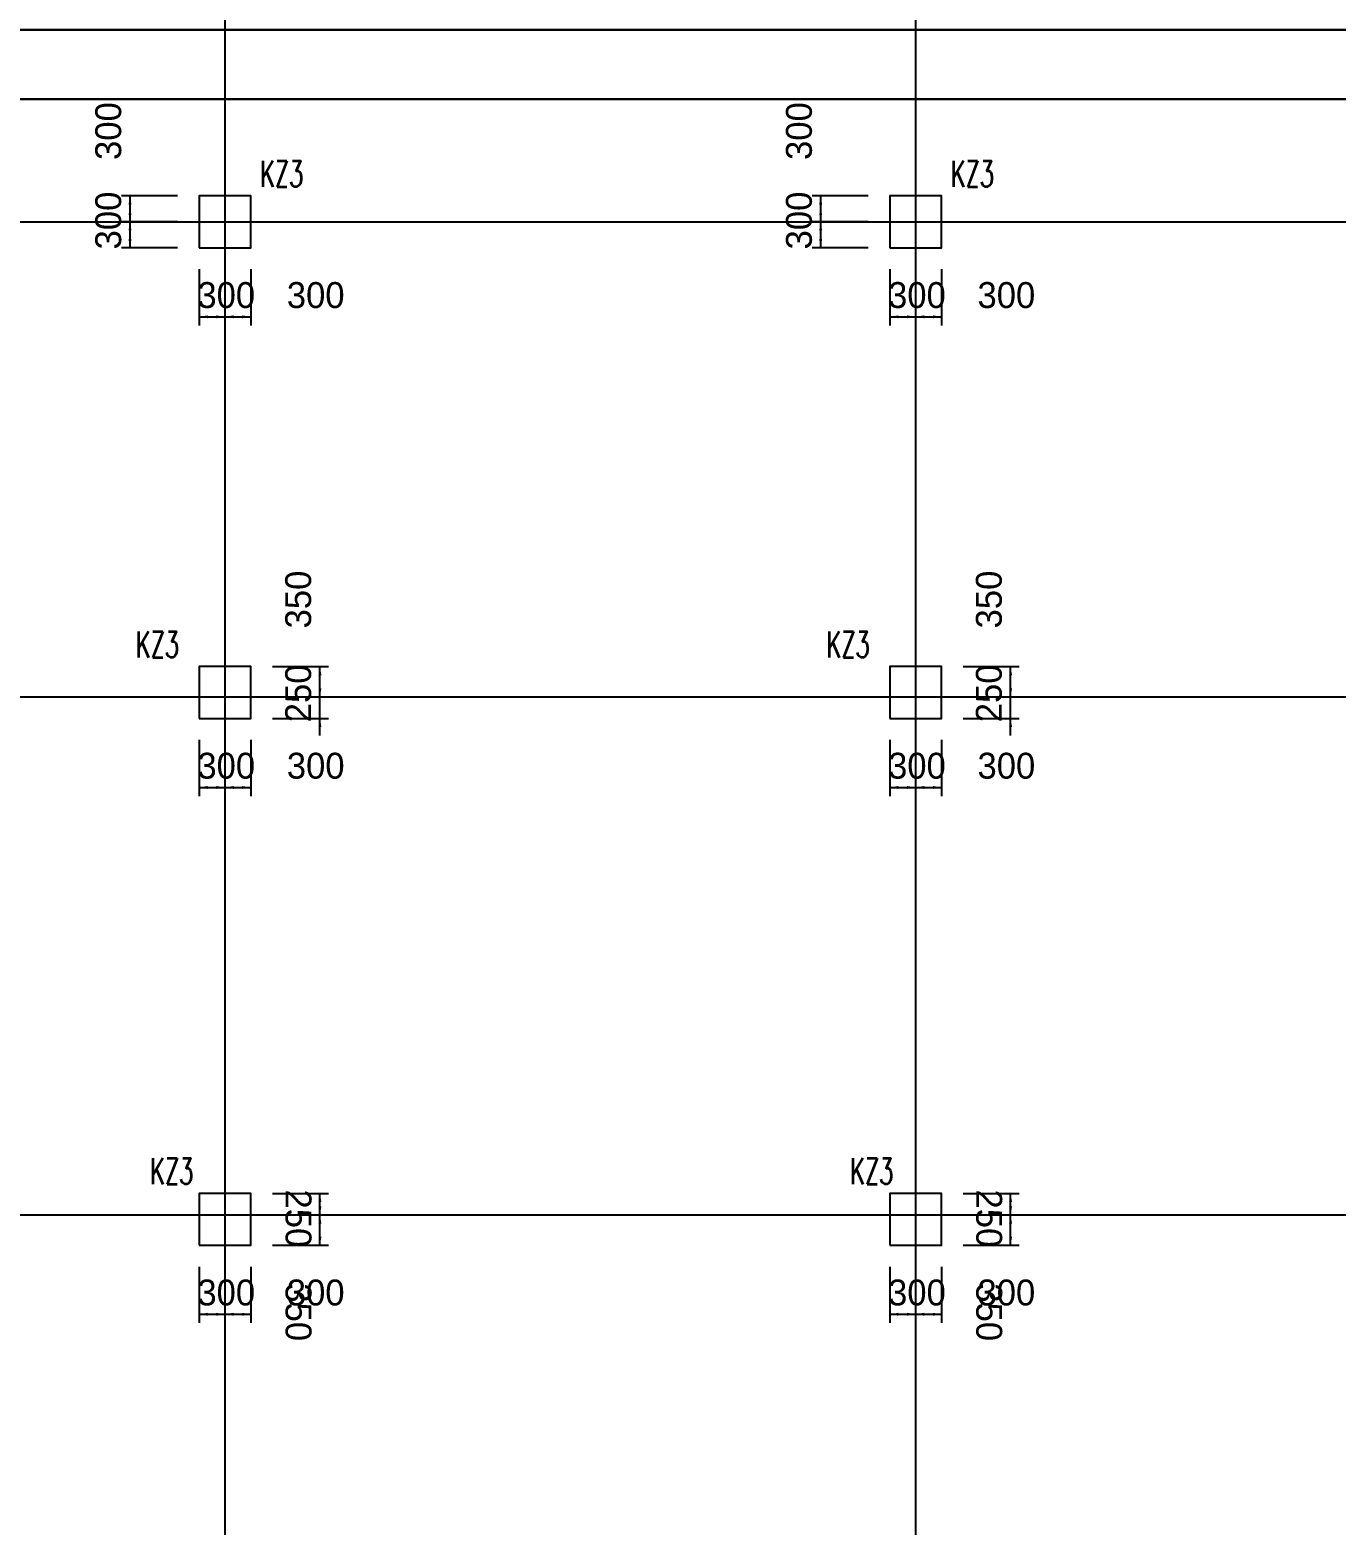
# Model space of a CAD drawing. Extents: x 19107 to 699106, y -67310 to 245688.
# Drawn here: x 616499 to 631628, y 186497 to 203810 of the extents above; entities that cross this region are included whole.
import ezdxf

# ---------------------------------------------------------------- set-up
doc = ezdxf.new("R2010")
doc.units = 0
doc.header["$LTSCALE"] = 100
doc.header["$MEASUREMENT"] = 0
doc.layers.add('DIM', color=3, linetype='Continuous')
doc.layers.add('DOTE', color=253, linetype='Continuous')
doc.layers.add('Select Column Frame Position', color=7, linetype='Continuous', lineweight=0)
doc.styles.get("Standard").update_dxf_attribs({"font": 'standard'})
doc.styles.add('汉字', font='汉字')
doc.dimstyles.get("Standard").update_dxf_attribs({"dimtxt": 300, "dimasz": 100, "dimexe": 100, "dimexo": 250, "dimgap": 100, "dimtad": 0, "dimtoh": 1, "dimdec": 0, "dimdsep": 46, "dimcen": 0.09, "dimclrt": 7, "dimadec": 0, "dimazin": 0, "dimtfac": 1, "dimtdec": 4, "dimtofl": 0, "dimtmove": 0, "dimatfit": 3, "dimfxl": 1, "dimtolj": 1, "dimtzin": 0, "dimarcsym": 0})

# ---------------------------------------------------------------- blocks, each defined once
blk = doc.blocks.new('*D2261')
at = {"layer": 'DIM', "color": 0, "linetype": 'ByBlock', "lineweight": -2}
for p, q in [((626458, 195588), (626458, 194938)), ((626758, 195588), (626758, 194938)), ((626458, 195038), (626758, 195038))]:
    blk.add_line(p, q, dxfattribs=at)
for points in [[(626458, 195038), (626558, 195055), (626558, 195021)], [(626758, 195038), (626658, 195021), (626658, 195055)]]:
    blk.add_solid(points, dxfattribs=at)
at = {"layer": 'DIM', "color": 7, "linetype": 'Continuous', "lineweight": -2, "insert": (626773, 195288), "char_height": 300, "width": 566.67, "attachment_point": 5, "style": '汉字'}
blk.add_mtext('300', dxfattribs=at)
blk = doc.blocks.new('*D2614')
at = {"layer": 'DIM', "color": 0, "linetype": 'ByBlock', "lineweight": -2}
for p, q in [((626758, 195588), (626758, 194938)), ((627058, 195588), (627058, 194938)), ((626758, 195038), (627058, 195038))]:
    blk.add_line(p, q, dxfattribs=at)
for points in [[(626758, 195038), (626858, 195055), (626858, 195021)], [(627058, 195038), (626958, 195021), (626958, 195055)]]:
    blk.add_solid(points, dxfattribs=at)
at = {"layer": 'DIM', "color": 7, "linetype": 'Continuous', "lineweight": -2, "insert": (627809, 195288), "char_height": 300, "width": 566.67, "attachment_point": 5, "style": '汉字'}
blk.add_mtext('300', dxfattribs=at)
blk = doc.blocks.new('*D2925')
at = {"layer": 'DIM', "color": 0, "linetype": 'ByBlock', "lineweight": -2}
for p, q in [((627858, 195638), (627858, 196288)), ((627308, 196088), (627958, 196088)), ((627308, 195838), (627958, 195838))]:
    blk.add_line(p, q, dxfattribs=at)
for points in [[(627858, 196088), (627841, 196188), (627875, 196188)], [(627858, 195838), (627875, 195738), (627841, 195738)]]:
    blk.add_solid(points, dxfattribs=at)
at = {"layer": 'DIM', "color": 7, "linetype": 'Continuous', "lineweight": -2, "insert": (627608, 196128), "char_height": 300, "width": 566.67, "attachment_point": 5, "rotation": 90, "style": '汉字'}
blk.add_mtext('250', dxfattribs=at)
blk = doc.blocks.new('*D3290')
at = {"layer": 'DIM', "color": 0, "linetype": 'ByBlock', "lineweight": -2}
for p, q in [((627308, 196438), (627958, 196438)), ((627858, 196088), (627858, 196438)), ((627308, 196088), (627958, 196088))]:
    blk.add_line(p, q, dxfattribs=at)
for points in [[(627858, 196438), (627875, 196338), (627841, 196338)], [(627858, 196088), (627841, 196188), (627875, 196188)]]:
    blk.add_solid(points, dxfattribs=at)
at = {"layer": 'DIM', "color": 7, "linetype": 'Continuous', "lineweight": -2, "insert": (627608, 197214), "char_height": 300, "width": 566.67, "attachment_point": 5, "rotation": 90, "style": '汉字'}
blk.add_mtext('350', dxfattribs=at)
blk = doc.blocks.new('*D2024')
at = {"layer": 'DIM', "color": 0, "linetype": 'ByBlock', "lineweight": -2}
for p, q in [((626458, 189488), (626458, 188838)), ((626758, 189488), (626758, 188838)), ((626458, 188938), (626758, 188938))]:
    blk.add_line(p, q, dxfattribs=at)
for points in [[(626458, 188938), (626558, 188955), (626558, 188921)], [(626758, 188938), (626658, 188921), (626658, 188955)]]:
    blk.add_solid(points, dxfattribs=at)
at = {"layer": 'DIM', "color": 7, "linetype": 'Continuous', "lineweight": -2, "insert": (626773, 189188), "char_height": 300, "width": 566.67, "attachment_point": 5, "style": '汉字'}
blk.add_mtext('300', dxfattribs=at)
blk = doc.blocks.new('*D5037')
at = {"layer": 'DIM', "color": 0, "linetype": 'ByBlock', "lineweight": -2}
for p, q in [((626758, 189488), (626758, 188838)), ((627058, 189488), (627058, 188838)), ((626758, 188938), (627058, 188938))]:
    blk.add_line(p, q, dxfattribs=at)
for points in [[(626758, 188938), (626858, 188955), (626858, 188921)], [(627058, 188938), (626958, 188921), (626958, 188955)]]:
    blk.add_solid(points, dxfattribs=at)
at = {"layer": 'DIM', "color": 7, "linetype": 'Continuous', "lineweight": -2, "insert": (627809, 189188), "char_height": 300, "width": 566.67, "attachment_point": 5, "style": '汉字'}
blk.add_mtext('300', dxfattribs=at)
blk = doc.blocks.new('*D54')
at = {"layer": 'DIM', "color": 0, "linetype": 'ByBlock', "lineweight": -2}
for p, q in [((627308, 190088), (627958, 190088)), ((627858, 189738), (627858, 190088)), ((627308, 189738), (627958, 189738))]:
    blk.add_line(p, q, dxfattribs=at)
for points in [[(627858, 190088), (627875, 189988), (627841, 189988)], [(627858, 189738), (627841, 189838), (627875, 189838)]]:
    blk.add_solid(points, dxfattribs=at)
at = {"layer": 'DIM', "color": 7, "linetype": 'Continuous', "lineweight": -2, "insert": (627608, 188962), "char_height": 300, "width": 566.67, "attachment_point": 5, "rotation": 270, "style": '汉字'}
blk.add_mtext('350', dxfattribs=at)
blk = doc.blocks.new('*D415')
at = {"layer": 'DIM', "color": 0, "linetype": 'ByBlock', "lineweight": -2}
for p, q in [((627308, 190338), (627958, 190338)), ((627858, 190088), (627858, 190338)), ((627308, 190088), (627958, 190088))]:
    blk.add_line(p, q, dxfattribs=at)
for points in [[(627858, 190338), (627875, 190238), (627841, 190238)], [(627858, 190088), (627841, 190188), (627875, 190188)]]:
    blk.add_solid(points, dxfattribs=at)
at = {"layer": 'DIM', "color": 7, "linetype": 'Continuous', "lineweight": -2, "insert": (627608, 190048), "char_height": 300, "width": 566.67, "attachment_point": 5, "rotation": 270, "style": '汉字'}
blk.add_mtext('250', dxfattribs=at)
blk = doc.blocks.new('*D740')
at = {"layer": 'DIM', "color": 0, "linetype": 'ByBlock', "lineweight": -2}
for p, q in [((618458, 189488), (618458, 188838)), ((618758, 189488), (618758, 188838)), ((618458, 188938), (618758, 188938))]:
    blk.add_line(p, q, dxfattribs=at)
for points in [[(618458, 188938), (618558, 188955), (618558, 188921)], [(618758, 188938), (618658, 188921), (618658, 188955)]]:
    blk.add_solid(points, dxfattribs=at)
at = {"layer": 'DIM', "color": 7, "linetype": 'Continuous', "lineweight": -2, "insert": (618773, 189188), "char_height": 300, "width": 566.67, "attachment_point": 5, "style": '汉字'}
blk.add_mtext('300', dxfattribs=at)
blk = doc.blocks.new('*D3743')
at = {"layer": 'DIM', "color": 0, "linetype": 'ByBlock', "lineweight": -2}
for p, q in [((618758, 189488), (618758, 188838)), ((619058, 189488), (619058, 188838)), ((618758, 188938), (619058, 188938))]:
    blk.add_line(p, q, dxfattribs=at)
for points in [[(618758, 188938), (618858, 188955), (618858, 188921)], [(619058, 188938), (618958, 188921), (618958, 188955)]]:
    blk.add_solid(points, dxfattribs=at)
at = {"layer": 'DIM', "color": 7, "linetype": 'Continuous', "lineweight": -2, "insert": (619809, 189188), "char_height": 300, "width": 566.67, "attachment_point": 5, "style": '汉字'}
blk.add_mtext('300', dxfattribs=at)
blk = doc.blocks.new('*D4066')
at = {"layer": 'DIM', "color": 0, "linetype": 'ByBlock', "lineweight": -2}
for p, q in [((619308, 190088), (619958, 190088)), ((619858, 189738), (619858, 190088)), ((619308, 189738), (619958, 189738))]:
    blk.add_line(p, q, dxfattribs=at)
for points in [[(619858, 190088), (619875, 189988), (619841, 189988)], [(619858, 189738), (619841, 189838), (619875, 189838)]]:
    blk.add_solid(points, dxfattribs=at)
at = {"layer": 'DIM', "color": 7, "linetype": 'Continuous', "lineweight": -2, "insert": (619608, 188962), "char_height": 300, "width": 566.67, "attachment_point": 5, "rotation": 270, "style": '汉字'}
blk.add_mtext('350', dxfattribs=at)
blk = doc.blocks.new('*D4434')
at = {"layer": 'DIM', "color": 0, "linetype": 'ByBlock', "lineweight": -2}
for p, q in [((619308, 190338), (619958, 190338)), ((619858, 190088), (619858, 190338)), ((619308, 190088), (619958, 190088))]:
    blk.add_line(p, q, dxfattribs=at)
for points in [[(619858, 190338), (619875, 190238), (619841, 190238)], [(619858, 190088), (619841, 190188), (619875, 190188)]]:
    blk.add_solid(points, dxfattribs=at)
at = {"layer": 'DIM', "color": 7, "linetype": 'Continuous', "lineweight": -2, "insert": (619608, 190048), "char_height": 300, "width": 566.67, "attachment_point": 5, "rotation": 270, "style": '汉字'}
blk.add_mtext('250', dxfattribs=at)
blk = doc.blocks.new('*D3454')
at = {"layer": 'DIM', "color": 0, "linetype": 'ByBlock', "lineweight": -2}
for p, q in [((626208, 201888), (625558, 201888)), ((625658, 201888), (625658, 201588)), ((626208, 201588), (625558, 201588))]:
    blk.add_line(p, q, dxfattribs=at)
for points in [[(625658, 201888), (625675, 201788), (625641, 201788)], [(625658, 201588), (625641, 201688), (625675, 201688)]]:
    blk.add_solid(points, dxfattribs=at)
at = {"layer": 'DIM', "color": 7, "linetype": 'Continuous', "lineweight": -2, "insert": (625408, 202639), "char_height": 300, "width": 566.67, "attachment_point": 5, "rotation": 90, "style": '汉字'}
blk.add_mtext('300', dxfattribs=at)
blk = doc.blocks.new('*D855')
at = {"layer": 'DIM', "color": 0, "linetype": 'ByBlock', "lineweight": -2}
for p, q in [((626208, 201588), (625558, 201588)), ((625658, 201588), (625658, 201288)), ((626208, 201288), (625558, 201288))]:
    blk.add_line(p, q, dxfattribs=at)
for points in [[(625658, 201588), (625675, 201488), (625641, 201488)], [(625658, 201288), (625641, 201388), (625675, 201388)]]:
    blk.add_solid(points, dxfattribs=at)
at = {"layer": 'DIM', "color": 7, "linetype": 'Continuous', "lineweight": -2, "insert": (625408, 201603), "char_height": 300, "width": 566.67, "attachment_point": 5, "rotation": 90, "style": '汉字'}
blk.add_mtext('300', dxfattribs=at)
blk = doc.blocks.new('*D55')
at = {"layer": 'DIM', "color": 0, "linetype": 'ByBlock', "lineweight": -2}
for p, q in [((626458, 201038), (626458, 200388)), ((626758, 201038), (626758, 200388)), ((626458, 200488), (626758, 200488))]:
    blk.add_line(p, q, dxfattribs=at)
for points in [[(626458, 200488), (626558, 200505), (626558, 200471)], [(626758, 200488), (626658, 200471), (626658, 200505)]]:
    blk.add_solid(points, dxfattribs=at)
at = {"layer": 'DIM', "color": 7, "linetype": 'Continuous', "lineweight": -2, "insert": (626773, 200738), "char_height": 300, "width": 566.67, "attachment_point": 5, "style": '汉字'}
blk.add_mtext('300', dxfattribs=at)
blk = doc.blocks.new('*D416')
at = {"layer": 'DIM', "color": 0, "linetype": 'ByBlock', "lineweight": -2}
for p, q in [((626758, 201038), (626758, 200388)), ((627058, 201038), (627058, 200388)), ((626758, 200488), (627058, 200488))]:
    blk.add_line(p, q, dxfattribs=at)
for points in [[(626758, 200488), (626858, 200505), (626858, 200471)], [(627058, 200488), (626958, 200471), (626958, 200505)]]:
    blk.add_solid(points, dxfattribs=at)
at = {"layer": 'DIM', "color": 7, "linetype": 'Continuous', "lineweight": -2, "insert": (627809, 200738), "char_height": 300, "width": 566.67, "attachment_point": 5, "style": '汉字'}
blk.add_mtext('300', dxfattribs=at)
blk = doc.blocks.new('*D2960')
at = {"layer": 'DIM', "color": 0, "linetype": 'ByBlock', "lineweight": -2}
for p, q in [((618458, 195588), (618458, 194938)), ((618758, 195588), (618758, 194938)), ((618458, 195038), (618758, 195038))]:
    blk.add_line(p, q, dxfattribs=at)
for points in [[(618458, 195038), (618558, 195055), (618558, 195021)], [(618758, 195038), (618658, 195021), (618658, 195055)]]:
    blk.add_solid(points, dxfattribs=at)
at = {"layer": 'DIM', "color": 7, "linetype": 'Continuous', "lineweight": -2, "insert": (618773, 195288), "char_height": 300, "width": 566.67, "attachment_point": 5, "style": '汉字'}
blk.add_mtext('300', dxfattribs=at)
blk = doc.blocks.new('*D3317')
at = {"layer": 'DIM', "color": 0, "linetype": 'ByBlock', "lineweight": -2}
for p, q in [((618758, 195588), (618758, 194938)), ((619058, 195588), (619058, 194938)), ((618758, 195038), (619058, 195038))]:
    blk.add_line(p, q, dxfattribs=at)
for points in [[(618758, 195038), (618858, 195055), (618858, 195021)], [(619058, 195038), (618958, 195021), (618958, 195055)]]:
    blk.add_solid(points, dxfattribs=at)
at = {"layer": 'DIM', "color": 7, "linetype": 'Continuous', "lineweight": -2, "insert": (619809, 195288), "char_height": 300, "width": 566.67, "attachment_point": 5, "style": '汉字'}
blk.add_mtext('300', dxfattribs=at)
blk = doc.blocks.new('*D3646')
at = {"layer": 'DIM', "color": 0, "linetype": 'ByBlock', "lineweight": -2}
for p, q in [((619858, 195638), (619858, 196288)), ((619308, 196088), (619958, 196088)), ((619308, 195838), (619958, 195838))]:
    blk.add_line(p, q, dxfattribs=at)
for points in [[(619858, 196088), (619841, 196188), (619875, 196188)], [(619858, 195838), (619875, 195738), (619841, 195738)]]:
    blk.add_solid(points, dxfattribs=at)
at = {"layer": 'DIM', "color": 7, "linetype": 'Continuous', "lineweight": -2, "insert": (619608, 196128), "char_height": 300, "width": 566.67, "attachment_point": 5, "rotation": 90, "style": '汉字'}
blk.add_mtext('250', dxfattribs=at)
blk = doc.blocks.new('*D1373')
at = {"layer": 'DIM', "color": 0, "linetype": 'ByBlock', "lineweight": -2}
for p, q in [((619308, 196438), (619958, 196438)), ((619858, 196088), (619858, 196438)), ((619308, 196088), (619958, 196088))]:
    blk.add_line(p, q, dxfattribs=at)
for points in [[(619858, 196438), (619875, 196338), (619841, 196338)], [(619858, 196088), (619841, 196188), (619875, 196188)]]:
    blk.add_solid(points, dxfattribs=at)
at = {"layer": 'DIM', "color": 7, "linetype": 'Continuous', "lineweight": -2, "insert": (619608, 197214), "char_height": 300, "width": 566.67, "attachment_point": 5, "rotation": 90, "style": '汉字'}
blk.add_mtext('350', dxfattribs=at)
blk = doc.blocks.new('*D1695')
at = {"layer": 'DIM', "color": 0, "linetype": 'ByBlock', "lineweight": -2}
for p, q in [((618208, 201888), (617558, 201888)), ((617658, 201888), (617658, 201588)), ((618208, 201588), (617558, 201588))]:
    blk.add_line(p, q, dxfattribs=at)
for points in [[(617658, 201888), (617675, 201788), (617641, 201788)], [(617658, 201588), (617641, 201688), (617675, 201688)]]:
    blk.add_solid(points, dxfattribs=at)
at = {"layer": 'DIM', "color": 7, "linetype": 'Continuous', "lineweight": -2, "insert": (617408, 202639), "char_height": 300, "width": 566.67, "attachment_point": 5, "rotation": 90, "style": '汉字'}
blk.add_mtext('300', dxfattribs=at)
blk = doc.blocks.new('*D2060')
at = {"layer": 'DIM', "color": 0, "linetype": 'ByBlock', "lineweight": -2}
for p, q in [((618208, 201588), (617558, 201588)), ((617658, 201588), (617658, 201288)), ((618208, 201288), (617558, 201288))]:
    blk.add_line(p, q, dxfattribs=at)
for points in [[(617658, 201588), (617675, 201488), (617641, 201488)], [(617658, 201288), (617641, 201388), (617675, 201388)]]:
    blk.add_solid(points, dxfattribs=at)
at = {"layer": 'DIM', "color": 7, "linetype": 'Continuous', "lineweight": -2, "insert": (617408, 201603), "char_height": 300, "width": 566.67, "attachment_point": 5, "rotation": 90, "style": '汉字'}
blk.add_mtext('300', dxfattribs=at)
blk = doc.blocks.new('*D2375')
at = {"layer": 'DIM', "color": 0, "linetype": 'ByBlock', "lineweight": -2}
for p, q in [((618458, 201038), (618458, 200388)), ((618758, 201038), (618758, 200388)), ((618458, 200488), (618758, 200488))]:
    blk.add_line(p, q, dxfattribs=at)
for points in [[(618458, 200488), (618558, 200505), (618558, 200471)], [(618758, 200488), (618658, 200471), (618658, 200505)]]:
    blk.add_solid(points, dxfattribs=at)
at = {"layer": 'DIM', "color": 7, "linetype": 'Continuous', "lineweight": -2, "insert": (618773, 200738), "char_height": 300, "width": 566.67, "attachment_point": 5, "style": '汉字'}
blk.add_mtext('300', dxfattribs=at)
blk = doc.blocks.new('*D86')
at = {"layer": 'DIM', "color": 0, "linetype": 'ByBlock', "lineweight": -2}
for p, q in [((618758, 201038), (618758, 200388)), ((619058, 201038), (619058, 200388)), ((618758, 200488), (619058, 200488))]:
    blk.add_line(p, q, dxfattribs=at)
for points in [[(618758, 200488), (618858, 200505), (618858, 200471)], [(619058, 200488), (618958, 200471), (618958, 200505)]]:
    blk.add_solid(points, dxfattribs=at)
at = {"layer": 'DIM', "color": 7, "linetype": 'Continuous', "lineweight": -2, "insert": (619809, 200738), "char_height": 300, "width": 566.67, "attachment_point": 5, "style": '汉字'}
blk.add_mtext('300', dxfattribs=at)
blk = doc.blocks.new('后浇带现场')
at = {"color": 6, "lineweight": 30}
for points in [[(775670, 730852), (815757, 730852), (815757, 721630), (841315, 721630)], [(775507, 730049), (814957, 730052), (814957, 720830), (841315, 720830)]]:
    blk.add_lwpolyline(points, dxfattribs=at)

msp = doc.modelspace()

# ---------------------------------------------------------------- linework, layer by layer
at = {"layer": 'DOTE'}
for p, q in [((618758.1, 216637.9), (618758.1, 184587.9)), ((626758.1, 216330.8), (626758.1, 179087.9)), ((545881.1, 201587.9), (664518.6, 201587.9)), ((534043.3, 196087.9), (664518.6, 196087.9)), ((534043.3, 190087.9), (664518.6, 190087.9))]:
    msp.add_line(p, q, dxfattribs=at)
at = {"layer": 'Select Column Frame Position', "color": 7, "linetype": 'Continuous', "lineweight": -3}
for points in [[(618458.1, 201287.9), (619058.1, 201287.9), (619058.1, 201887.9), (618458.1, 201887.9), (618458.1, 201287.9)], [(626458.1, 201287.9), (627058.1, 201287.9), (627058.1, 201887.9), (626458.1, 201887.9), (626458.1, 201287.9)], [(618458.1, 195837.9), (619058.1, 195837.9), (619058.1, 196437.9), (618458.1, 196437.9), (618458.1, 195837.9)], [(626458.1, 195837.9), (627058.1, 195837.9), (627058.1, 196437.9), (626458.1, 196437.9), (626458.1, 195837.9)], [(618458.1, 189737.9), (619058.1, 189737.9), (619058.1, 190337.9), (618458.1, 190337.9), (618458.1, 189737.9)], [(626458.1, 189737.9), (627058.1, 189737.9), (627058.1, 190337.9), (626458.1, 190337.9), (626458.1, 189737.9)]]:
    msp.add_lwpolyline(points, dxfattribs=at)

# ---------------------------------------------------------------- block references
at = {"color": 3, "lineweight": 30}
msp.add_blockref('后浇带现场', (-182998.7, -527042.1), dxfattribs=at)

# ---------------------------------------------------------------- texts
at = {"color": 200, "linetype": 'Continuous', "lineweight": -3, "width": 0.7}
for p in [(619164.1, 201994), (627164.1, 201994), (617725, 196544), (625725, 196544), (617891.1, 190444), (625999.3, 190444)]:
    msp.add_text('KZ3', height=300, dxfattribs=at).set_placement(p)

# ---------------------------------------------------------------- dimensions: what is measured, and where the dimension line sits
at = {"layer": 'DIM', "color": 200}
for p1, p2, picture, middle in [((618458.1, 201887.9), (618458.1, 201587.9), '*D1695', (617408.1, 202106)), ((626458.1, 201887.9), (626458.1, 201587.9), '*D3454', (625408.1, 202106)), ((618458.1, 201587.9), (618458.1, 201287.9), '*D2060', (617408.1, 201069.9)), ((626458.1, 201587.9), (626458.1, 201287.9), '*D855', (625408.1, 201069.9)), ((618458.1, 201287.9), (618758.1, 201287.9), '*D2375', (618240, 200737.9)), ((618758.1, 201287.9), (619058.1, 201287.9), '*D86', (619276.1, 200737.9)), ((626458.1, 201287.9), (626758.1, 201287.9), '*D55', (626240, 200737.9)), ((626758.1, 201287.9), (627058.1, 201287.9), '*D416', (627276.1, 200737.9)), ((619058.1, 196087.9), (619058.1, 196437.9), '*D1373', (619608.1, 196656)), ((627058.1, 196087.9), (627058.1, 196437.9), '*D3290', (627608.1, 196656)), ((619058.1, 195837.9), (619058.1, 196087.9), '*D3646', (619608.1, 195619.9)), ((627058.1, 195837.9), (627058.1, 196087.9), '*D2925', (627608.1, 195619.9)), ((618458.1, 195837.9), (618758.1, 195837.9), '*D2960', (618240, 195287.9)), ((618758.1, 195837.9), (619058.1, 195837.9), '*D3317', (619276.1, 195287.9)), ((626458.1, 195837.9), (626758.1, 195837.9), '*D2261', (626240, 195287.9)), ((626758.1, 195837.9), (627058.1, 195837.9), '*D2614', (627276.1, 195287.9)), ((619058.1, 190087.9), (619058.1, 190337.9), '*D4434', (619608.1, 190556)), ((627058.1, 190087.9), (627058.1, 190337.9), '*D415', (627608.1, 190556)), ((619058.1, 189737.9), (619058.1, 190087.9), '*D4066', (619608.1, 189519.9)), ((627058.1, 189737.9), (627058.1, 190087.9), '*D54', (627608.1, 189519.9)), ((618458.1, 189737.9), (618758.1, 189737.9), '*D740', (618240, 189187.9)), ((618758.1, 189737.9), (619058.1, 189737.9), '*D3743', (619276.1, 189187.9)), ((626458.1, 189737.9), (626758.1, 189737.9), '*D2024', (626240, 189187.9)), ((626758.1, 189737.9), (627058.1, 189737.9), '*D5037', (627276.1, 189187.9))]:
    dim = msp.add_aligned_dim(p1=p1, p2=p2, distance=-800, dimstyle='Standard', dxfattribs=at)
    dim.commit()
    dim.dimension.update_dxf_attribs({"geometry": picture, "text_midpoint": middle})

doc.saveas('drawing.dxf')
